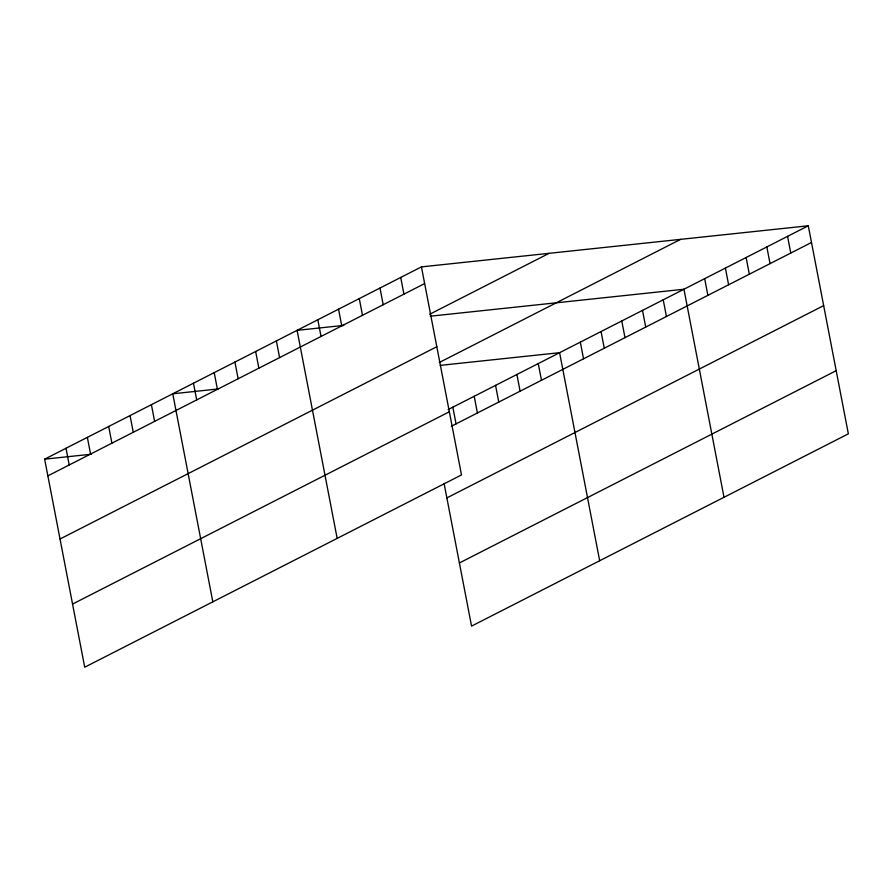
<?xml version="1.0" encoding="UTF-8"?>
<svg xmlns="http://www.w3.org/2000/svg" width="893" height="893" viewBox="0 0 893 893"><rect width="100%" height="100%" fill="white"/><g stroke="black" fill="none" stroke-linecap="round" stroke-linejoin="round"><path stroke-width="1.34" d="M421.44 266.884L461.502 474.931L84.712 667.216L44.65 459.169L421.44 266.884L808.288 225.784L848.35 433.831L471.56 626.116L444.078 483.437M47.865 475.857L424.655 283.572M429.633 314.291L549.106 253.322M60.021 539.015L436.822 346.718M439.256 362.525L680.633 239.346M448.096 409.597L808.288 225.784M72.556 604.07L449.346 411.785M451.311 426.285L811.503 242.472M446.868 497.903L823.659 305.618M459.393 562.97L836.194 370.684M343.772 325.387L297.101 330.343L337.163 538.39M430.236 316.2L683.949 289.243L724.011 497.278M218.059 388.98L172.762 393.791L212.824 601.837M440.182 365.382L559.598 352.69L599.672 560.737M44.65 459.169L91.32 454.213M787.559 236.355L790.774 253.054M766.841 246.937L770.056 263.625M746.113 257.508L749.327 274.196M725.395 268.09L728.61 284.778M704.666 278.661L707.881 295.349M663.22 299.814L666.435 316.502M642.502 310.384L645.717 327.084M621.774 320.967L624.988 337.654M601.056 331.537L604.26 348.225M580.327 342.119L583.542 358.807M538.256 363.585L541.471 380.273M516.902 374.48L520.117 391.179M495.548 385.385L498.763 402.073M474.194 396.28L477.409 412.968M452.84 407.175L456.055 423.862M400.723 277.466L403.937 294.154M379.994 288.037L383.209 304.725M359.276 298.619L362.491 315.307M338.547 309.19L341.762 325.878M317.83 319.761L321.034 336.46M276.372 340.914L279.587 357.602M255.655 351.496L258.87 368.184M234.926 362.067L238.141 378.755M214.208 372.649L217.423 389.337M193.48 383.22L196.694 399.908M151.408 404.696L154.623 421.384M130.054 415.591L133.269 432.279M108.7 426.486L111.915 443.174M87.358 437.38L90.573 454.068M66.004 448.275L69.219 464.963"/></g></svg>
